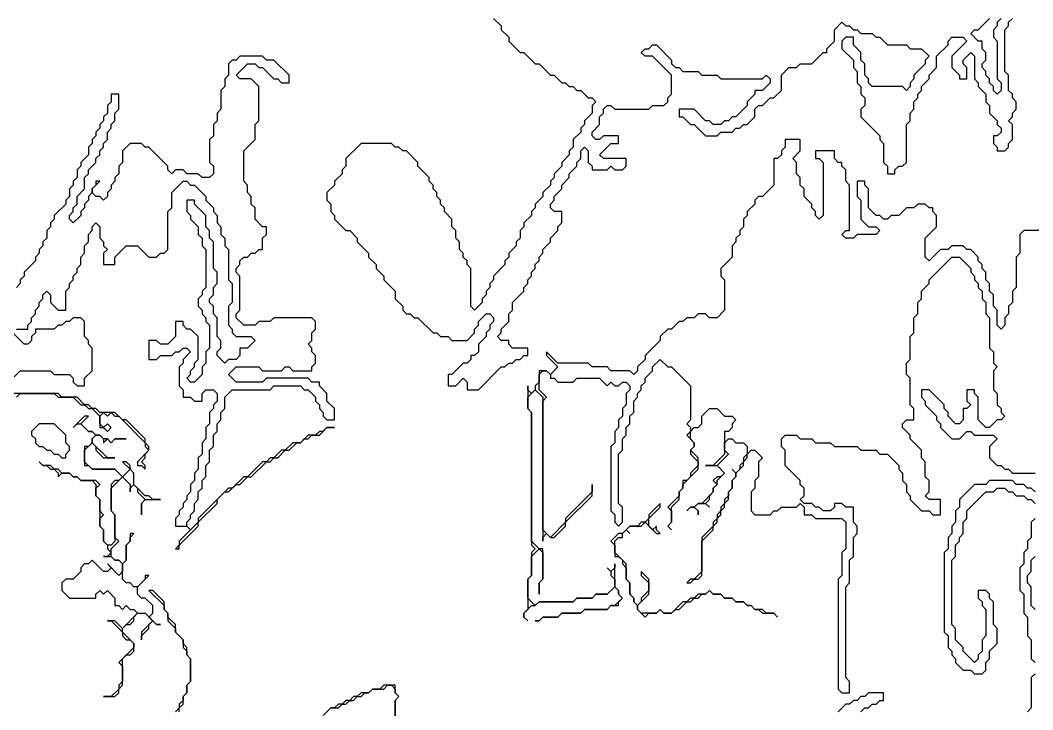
# Model space of a CAD drawing. Header units: metres. Extents: x 0 to 100, y 0 to 129.
# Drawn here: x 85.08 to 91.76, y 22.14 to 26.69 of the extents above; entities that cross this region are included whole.
import ezdxf

# ---------------------------------------------------------------- set-up
doc = ezdxf.new("R2010")
doc.units = ezdxf.units.M

msp = doc.modelspace()

# ---------------------------------------------------------------- linework, layer by layer
for points in [[(88.2, 26.7), (88.25, 26.65), (88.25, 26.625), (88.3, 26.575), (88.3, 26.55), (88.375, 26.475), (88.4, 26.475), (88.475, 26.4), (88.5, 26.4), (88.575, 26.325), (88.6, 26.325), (88.65, 26.275), (88.675, 26.275), (88.7, 26.25), (88.725, 26.25), (88.75, 26.225), (88.775, 26.225), (88.825, 26.175), (88.85, 26.175), (88.875, 26.15), (88.85, 26.125), (88.85, 26.075), (88.8, 26.025), (88.8, 26), (88.775, 25.975), (88.775, 25.95), (88.725, 25.9), (88.725, 25.85), (88.7, 25.825), (88.7, 25.8), (88.65, 25.75), (88.65, 25.725), (88.6, 25.675), (88.6, 25.65), (88.575, 25.625), (88.575, 25.6), (88.525, 25.55), (88.525, 25.525), (88.475, 25.475), (88.475, 25.45), (88.45, 25.425), (88.45, 25.4), (88.4, 25.35), (88.4, 25.325), (88.375, 25.3), (88.375, 25.25), (88.35, 25.225), (88.35, 25.2), (88.3, 25.15), (88.3, 25.125), (88.275, 25.1), (88.275, 25.075), (88.2, 25), (88.2, 24.975), (88.175, 24.95), (88.175, 24.925), (88.15, 24.9), (88.15, 24.875), (88.125, 24.85), (88.125, 24.825), (88.075, 24.775), (88.05, 24.8), (88.05, 25.05), (88.025, 25.075), (88.025, 25.1), (88, 25.125), (88, 25.15), (87.975, 25.175), (87.975, 25.225), (87.95, 25.25), (87.95, 25.3), (87.925, 25.325), (87.925, 25.375), (87.875, 25.425), (87.875, 25.45), (87.85, 25.475), (87.85, 25.5), (87.825, 25.525), (87.825, 25.55), (87.8, 25.575), (87.8, 25.6), (87.775, 25.625), (87.775, 25.65), (87.7, 25.725), (87.7, 25.75), (87.625, 25.825), (87.6, 25.825), (87.575, 25.85), (87.55, 25.85), (87.525, 25.875), (87.325, 25.875), (87.225, 25.775), (87.225, 25.725), (87.2, 25.7), (87.2, 25.675), (87.15, 25.625), (87.15, 25.6), (87.1, 25.55), (87.1, 25.5), (87.125, 25.475), (87.125, 25.425), (87.15, 25.4), (87.15, 25.375), (87.225, 25.3), (87.25, 25.3), (87.3, 25.25), (87.3, 25.225), (87.375, 25.15), (87.375, 25.125), (87.425, 25.075), (87.425, 25.05), (87.475, 25), (87.475, 24.975), (87.55, 24.9), (87.55, 24.85), (87.6, 24.8), (87.6, 24.775), (87.625, 24.75), (87.65, 24.75), (87.675, 24.725), (87.7, 24.725), (87.8, 24.625), (87.825, 24.625), (87.85, 24.6), (87.9, 24.6), (87.925, 24.575), (88.025, 24.575), (88.075, 24.625), (88.075, 24.65), (88.1, 24.675), (88.1, 24.7), (88.15, 24.75), (88.175, 24.75), (88.2, 24.725), (88.2, 24.7), (88.175, 24.675), (88.175, 24.65), (88.15, 24.625), (88.15, 24.6), (88.1, 24.55), (88.1, 24.5), (88.075, 24.475), (88.05, 24.475), (88.05, 24.45), (88.025, 24.425), (88, 24.425), (87.925, 24.35), (87.9, 24.35), (87.9, 24.275), (87.95, 24.275), (88, 24.325), (88.025, 24.3), (88.025, 24.25), (88.1, 24.25), (88.25, 24.4), (88.275, 24.4), (88.3, 24.425), (88.325, 24.425), (88.35, 24.45), (88.375, 24.45), (88.4, 24.475), (88.425, 24.475), (88.425, 24.525), (88.325, 24.525), (88.3, 24.55), (88.3, 24.575), (88.25, 24.575), (88.225, 24.6), (88.25, 24.625), (88.25, 24.65), (88.3, 24.7), (88.3, 24.75), (88.325, 24.775), (88.325, 24.825), (88.4, 24.9), (88.4, 24.925), (88.425, 24.95), (88.425, 24.975), (88.45, 25), (88.45, 25.025), (88.475, 25.05), (88.475, 25.075), (88.5, 25.1), (88.5, 25.125), (88.525, 25.15), (88.525, 25.175), (88.575, 25.225), (88.575, 25.25), (88.625, 25.3), (88.625, 25.325), (88.65, 25.35), (88.65, 25.425), (88.6, 25.425), (88.575, 25.45), (88.575, 25.475), (88.6, 25.5), (88.6, 25.525), (88.65, 25.575), (88.65, 25.6), (88.7, 25.65), (88.7, 25.675), (88.75, 25.725), (88.75, 25.75), (88.775, 25.775), (88.775, 25.825), (88.8, 25.85), (88.825, 25.825), (88.825, 25.75), (88.85, 25.725), (88.85, 25.7), (88.95, 25.7), (88.975, 25.725), (89, 25.7), (89.05, 25.7), (89.075, 25.725), (89.075, 25.775), (88.925, 25.775), (88.9, 25.8), (88.975, 25.875), (89.025, 25.875), (89.025, 25.925), (88.925, 25.925), (88.9, 25.9), (88.875, 25.9), (88.85, 25.925), (88.85, 25.95), (88.9, 26), (88.9, 26.05), (88.925, 26.075), (88.925, 26.1), (88.95, 26.125), (88.975, 26.125), (89, 26.1), (89.225, 26.1), (89.25, 26.125), (89.325, 26.125), (89.35, 26.15), (89.35, 26.175), (89.375, 26.2), (89.375, 26.325), (89.25, 26.45), (89.2, 26.45), (89.175, 26.475), (89.2, 26.5), (89.225, 26.5), (89.25, 26.525), (89.275, 26.525), (89.375, 26.425), (89.375, 26.4), (89.4, 26.375), (89.425, 26.375), (89.45, 26.35), (89.55, 26.35), (89.575, 26.325), (89.675, 26.325), (89.7, 26.3), (89.975, 26.3), (90, 26.325), (90.025, 26.3), (90.025, 26.275), (89.975, 26.225), (89.925, 26.225), (89.925, 26.2), (89.875, 26.15), (89.875, 26.125), (89.8, 26.05), (89.775, 26.05), (89.75, 26.025), (89.725, 26.025), (89.7, 26), (89.65, 26), (89.625, 26.025), (89.6, 26.025), (89.525, 26.1), (89.425, 26.1), (89.425, 26.05), (89.45, 26.05), (89.5, 26), (89.525, 26), (89.6, 25.925), (89.675, 25.925), (89.7, 25.95), (89.775, 25.95), (89.8, 25.975), (89.825, 25.975), (89.85, 26), (89.875, 26), (89.925, 26.05), (89.925, 26.1), (89.95, 26.125), (89.975, 26.125), (90.025, 26.175), (90.05, 26.175), (90.1, 26.225), (90.1, 26.325), (90.15, 26.375), (90.2, 26.375), (90.225, 26.4), (90.3, 26.4), (90.375, 26.475), (90.4, 26.475), (90.4, 26.5), (90.45, 26.55), (90.45, 26.625), (90.5, 26.675), (90.525, 26.65), (90.55, 26.65), (90.575, 26.625), (90.6, 26.625), (90.625, 26.6), (90.7, 26.6), (90.725, 26.575), (90.75, 26.575), (90.8, 26.525), (90.925, 26.525), (90.95, 26.5), (91.025, 26.5), (91.075, 26.45), (91.05, 26.425), (91.05, 26.4), (90.975, 26.325), (90.975, 26.3), (90.95, 26.275), (90.95, 26.25), (90.925, 26.225), (90.9, 26.25), (90.7, 26.25), (90.675, 26.275), (90.675, 26.3), (90.65, 26.325), (90.65, 26.4), (90.625, 26.425), (90.625, 26.475), (90.575, 26.525), (90.575, 26.575), (90.525, 26.575), (90.5, 26.55), (90.5, 26.5), (90.575, 26.425), (90.575, 26.375), (90.6, 26.35), (90.6, 26.275), (90.625, 26.25), (90.625, 26.2), (90.65, 26.175), (90.65, 26.125), (90.625, 26.1), (90.625, 26.05), (90.75, 25.925), (90.75, 25.9), (90.775, 25.875), (90.775, 25.75), (90.8, 25.725), (90.8, 25.675), (90.85, 25.675), (90.85, 25.7), (90.875, 25.725), (90.9, 25.725), (90.925, 25.75), (90.925, 26), (90.95, 26.025), (90.95, 26.075), (90.975, 26.1), (90.975, 26.15), (91, 26.175), (91, 26.2), (91.025, 26.225), (91.025, 26.25), (91.075, 26.3), (91.075, 26.325), (91.125, 26.375), (91.125, 26.45), (91.2, 26.525), (91.2, 26.55), (91.225, 26.575), (91.3, 26.575), (91.325, 26.55), (91.225, 26.45), (91.225, 26.375), (91.275, 26.325), (91.275, 26.3), (91.325, 26.3), (91.325, 26.375), (91.3, 26.4), (91.3, 26.425), (91.35, 26.475), (91.375, 26.45), (91.375, 26.3), (91.4, 26.275), (91.4, 26.25), (91.45, 26.2), (91.45, 26.15), (91.475, 26.125), (91.475, 26.075), (91.525, 26.025), (91.525, 26), (91.55, 25.975), (91.55, 25.95), (91.525, 25.925), (91.5, 25.925), (91.5, 25.875), (91.525, 25.85), (91.525, 25.825), (91.575, 25.825), (91.6, 25.85), (91.6, 25.875), (91.625, 25.9), (91.625, 26), (91.6, 26.025), (91.625, 26.05), (91.625, 26.075), (91.65, 26.1), (91.65, 26.15), (91.625, 26.175), (91.625, 26.2), (91.6, 26.225), (91.6, 26.325), (91.575, 26.35), (91.575, 26.625), (91.6, 26.65), (91.6, 26.675), (91.625, 26.7)], [(91.55, 26.7), (91.525, 26.675), (91.525, 26.65), (91.5, 26.625), (91.5, 26.575), (91.525, 26.55), (91.525, 26.3), (91.55, 26.275), (91.55, 26.225), (91.525, 26.2), (91.5, 26.225), (91.5, 26.25), (91.475, 26.275), (91.475, 26.3), (91.45, 26.325), (91.45, 26.35), (91.425, 26.375), (91.425, 26.4), (91.45, 26.425), (91.45, 26.475), (91.425, 26.5), (91.425, 26.55), (91.4, 26.55), (91.35, 26.6), (91.375, 26.625), (91.4, 26.625), (91.475, 26.7)], [(85.05, 24.65), (85.125, 24.65), (85.125, 24.675), (85.15, 24.7), (85.15, 24.725), (85.175, 24.75), (85.175, 24.775), (85.2, 24.8), (85.2, 24.825), (85.225, 24.85), (85.225, 24.875), (85.25, 24.9), (85.275, 24.875), (85.275, 24.825), (85.325, 24.775), (85.375, 24.775), (85.375, 24.9), (85.4, 24.925), (85.4, 24.95), (85.425, 24.975), (85.425, 25), (85.45, 25.025), (85.45, 25.05), (85.475, 25.075), (85.475, 25.125), (85.5, 25.15), (85.5, 25.2), (85.525, 25.225), (85.525, 25.275), (85.55, 25.3), (85.55, 25.325), (85.575, 25.35), (85.6, 25.325), (85.6, 25.25), (85.625, 25.225), (85.625, 25.2), (85.65, 25.175), (85.625, 25.15), (85.625, 25.075), (85.7, 25.075), (85.7, 25.125), (85.775, 25.2), (85.85, 25.2), (85.925, 25.125), (85.975, 25.125), (86, 25.15), (86.025, 25.15), (86.05, 25.175), (86.05, 25.425), (86.075, 25.45), (86.075, 25.55), (86.15, 25.625), (86.175, 25.625), (86.2, 25.6), (86.225, 25.6), (86.3, 25.525), (86.3, 25.5), (86.35, 25.45), (86.35, 25.425), (86.375, 25.4), (86.375, 25.35), (86.4, 25.325), (86.4, 25.275), (86.425, 25.25), (86.425, 25.2), (86.45, 25.175), (86.45, 24.975), (86.475, 24.95), (86.475, 24.825), (86.45, 24.8), (86.45, 24.675), (86.475, 24.65), (86.475, 24.625), (86.5, 24.6), (86.6, 24.6), (86.625, 24.575), (86.575, 24.525), (86.525, 24.525), (86.525, 24.475), (86.5, 24.45), (86.45, 24.45), (86.425, 24.425), (86.375, 24.475), (86.375, 24.5), (86.4, 24.525), (86.4, 24.575), (86.375, 24.6), (86.375, 24.725), (86.35, 24.75), (86.35, 24.8), (86.325, 24.825), (86.325, 24.85), (86.35, 24.875), (86.35, 24.925), (86.375, 24.95), (86.375, 25.025), (86.35, 25.05), (86.35, 25.225), (86.325, 25.25), (86.325, 25.3), (86.3, 25.325), (86.3, 25.4), (86.225, 25.475), (86.225, 25.5), (86.175, 25.5), (86.175, 25.425), (86.2, 25.4), (86.2, 25.375), (86.25, 25.325), (86.25, 25.275), (86.275, 25.25), (86.275, 25.2), (86.3, 25.175), (86.3, 24.925), (86.275, 24.9), (86.275, 24.875), (86.25, 24.85), (86.25, 24.8), (86.275, 24.775), (86.275, 24.75), (86.3, 24.725), (86.3, 24.7), (86.325, 24.675), (86.325, 24.525), (86.3, 24.5), (86.3, 24.425), (86.275, 24.4), (86.275, 24.35), (86.225, 24.3), (86.2, 24.3), (86.175, 24.325), (86.2, 24.35), (86.2, 24.375), (86.225, 24.4), (86.225, 24.425), (86.25, 24.45), (86.25, 24.6), (86.2, 24.65), (86.175, 24.65), (86.15, 24.675), (86.15, 24.7), (86.1, 24.7), (86.1, 24.6), (86.05, 24.55), (86, 24.55), (85.975, 24.575), (85.925, 24.575), (85.925, 24.45), (85.975, 24.45), (86, 24.475), (86.075, 24.475), (86.1, 24.5), (86.125, 24.5), (86.15, 24.525), (86.175, 24.525), (86.2, 24.5), (86.15, 24.45), (86.15, 24.425), (86.125, 24.4), (86.125, 24.275), (86.15, 24.25), (86.15, 24.2), (86.2, 24.2), (86.225, 24.175), (86.275, 24.175), (86.275, 24.225), (86.3, 24.25), (86.35, 24.25), (86.375, 24.225), (86.375, 24.175), (86.35, 24.15), (86.35, 24.125), (86.325, 24.1), (86.325, 24.025), (86.3, 24), (86.3, 23.925), (86.275, 23.9), (86.275, 23.825), (86.25, 23.8), (86.25, 23.725), (86.225, 23.7), (86.225, 23.65), (86.2, 23.625), (86.2, 23.575), (86.175, 23.55), (86.175, 23.525), (86.15, 23.5), (86.15, 23.475), (86.125, 23.45), (86.125, 23.425), (86.1, 23.4), (86.1, 23.35), (86.175, 23.35), (86.2, 23.325), (86.125, 23.25), (86.125, 23.225), (86.1, 23.2), (86.125, 23.2), (86.125, 23.225), (86.25, 23.35), (86.25, 23.375), (86.375, 23.5), (86.375, 23.525), (86.425, 23.575), (86.45, 23.575), (86.5, 23.625), (86.525, 23.625), (86.575, 23.675), (86.6, 23.675), (86.7, 23.775), (86.725, 23.775), (86.75, 23.8), (86.775, 23.8), (86.825, 23.85), (86.85, 23.85), (86.9, 23.9), (86.925, 23.9), (86.95, 23.925), (86.975, 23.925), (87, 23.95), (87.05, 23.95), (87.1, 24), (87.15, 24), (87.1, 24), (87.075, 23.975), (87.05, 23.975), (87.025, 23.95), (86.975, 23.95), (86.925, 23.9), (86.875, 23.9), (86.825, 23.85), (86.8, 23.85), (86.75, 23.8), (86.725, 23.8), (86.7, 23.775), (86.675, 23.775), (86.575, 23.675), (86.55, 23.675), (86.475, 23.6), (86.45, 23.6), (86.25, 23.4), (86.25, 23.375), (86.2, 23.325), (86.175, 23.35), (86.175, 23.375), (86.2, 23.4), (86.2, 23.425), (86.225, 23.45), (86.225, 23.5), (86.25, 23.525), (86.25, 23.575), (86.275, 23.6), (86.275, 23.65), (86.3, 23.675), (86.3, 23.75), (86.325, 23.775), (86.325, 23.85), (86.35, 23.875), (86.35, 23.95), (86.375, 23.975), (86.375, 24.025), (86.4, 24.05), (86.4, 24.1), (86.425, 24.125), (86.425, 24.2), (86.475, 24.25), (86.725, 24.25), (86.75, 24.275), (86.925, 24.275), (86.95, 24.25), (86.975, 24.25), (87.025, 24.2), (87.025, 24.175), (87.05, 24.15), (87.05, 24.125), (87.075, 24.1), (87.075, 24.075), (87.1, 24.05), (87.15, 24.05), (87.15, 24.125), (87.1, 24.175), (87.1, 24.225), (87.05, 24.275), (87.05, 24.3), (87, 24.3), (86.975, 24.325), (86.7, 24.325), (86.675, 24.3), (86.5, 24.3), (86.45, 24.35), (86.5, 24.4), (86.65, 24.4), (86.675, 24.375), (86.8, 24.375), (86.825, 24.4), (86.85, 24.4), (86.875, 24.375), (87, 24.375), (87, 24.4), (87.025, 24.425), (87.025, 24.475), (87, 24.5), (87, 24.525), (86.975, 24.55), (87, 24.575), (87, 24.625), (87.025, 24.65), (87.025, 24.7), (87, 24.725), (86.75, 24.725), (86.725, 24.7), (86.65, 24.7), (86.625, 24.675), (86.55, 24.675), (86.5, 24.725), (86.5, 24.75), (86.525, 24.775), (86.525, 25), (86.5, 25.025), (86.5, 25.05), (86.525, 25.075), (86.525, 25.1), (86.55, 25.125), (86.575, 25.125), (86.6, 25.15), (86.625, 25.15), (86.65, 25.175), (86.675, 25.175), (86.675, 25.25), (86.7, 25.275), (86.7, 25.325), (86.675, 25.325), (86.625, 25.375), (86.625, 25.45), (86.6, 25.475), (86.6, 25.525), (86.575, 25.55), (86.575, 25.6), (86.55, 25.625), (86.55, 25.825), (86.625, 25.9), (86.625, 26), (86.65, 26.025), (86.65, 26.25), (86.6, 26.3), (86.525, 26.3), (86.5, 26.325), (86.575, 26.4), (86.625, 26.4), (86.65, 26.375), (86.675, 26.375), (86.75, 26.3), (86.775, 26.3), (86.8, 26.275), (86.85, 26.275), (86.85, 26.325), (86.75, 26.425), (86.7, 26.425), (86.675, 26.45), (86.525, 26.45), (86.5, 26.425), (86.475, 26.425), (86.45, 26.4), (86.45, 26.325), (86.425, 26.3), (86.425, 26.25), (86.4, 26.225), (86.4, 26.1), (86.375, 26.075), (86.375, 26.025), (86.35, 26), (86.35, 25.925), (86.325, 25.9), (86.325, 25.75), (86.35, 25.725), (86.35, 25.675), (86.325, 25.65), (86.275, 25.65), (86.25, 25.675), (86.175, 25.675), (86.15, 25.7), (86.1, 25.7), (86.075, 25.675), (86.05, 25.7), (86.05, 25.725), (85.925, 25.85), (85.9, 25.85), (85.875, 25.875), (85.8, 25.875), (85.75, 25.825), (85.75, 25.75), (85.725, 25.725), (85.725, 25.675), (85.7, 25.65), (85.7, 25.625), (85.675, 25.6), (85.675, 25.575), (85.65, 25.55), (85.65, 25.525), (85.625, 25.5), (85.6, 25.525), (85.575, 25.525), (85.55, 25.55), (85.55, 25.575), (85.6, 25.625), (85.575, 25.625), (85.575, 25.6), (85.55, 25.575), (85.55, 25.55), (85.525, 25.525), (85.525, 25.5), (85.5, 25.475), (85.5, 25.45), (85.475, 25.425), (85.475, 25.4), (85.425, 25.35), (85.4, 25.375), (85.4, 25.4), (85.425, 25.425), (85.425, 25.45), (85.45, 25.475), (85.45, 25.525), (85.5, 25.575), (85.5, 25.65), (85.525, 25.675), (85.525, 25.7), (85.575, 25.75), (85.575, 25.775), (85.6, 25.8), (85.6, 25.825), (85.625, 25.85), (85.625, 25.875), (85.65, 25.9), (85.65, 25.95), (85.675, 25.975), (85.675, 26), (85.7, 26.025), (85.7, 26.075), (85.725, 26.1), (85.725, 26.2), (85.675, 26.2), (85.675, 26.15), (85.65, 26.125), (85.65, 26.075), (85.625, 26.05), (85.625, 26.025), (85.6, 26), (85.6, 25.975), (85.575, 25.95), (85.575, 25.925), (85.55, 25.9), (85.55, 25.875), (85.525, 25.85), (85.525, 25.8), (85.475, 25.75), (85.475, 25.725), (85.45, 25.7), (85.45, 25.65), (85.425, 25.625), (85.425, 25.6), (85.4, 25.575), (85.4, 25.525), (85.375, 25.5), (85.375, 25.475), (85.3, 25.4), (85.3, 25.375), (85.275, 25.35), (85.275, 25.325), (85.25, 25.3), (85.25, 25.25), (85.225, 25.225), (85.225, 25.2), (85.2, 25.175), (85.2, 25.15), (85.175, 25.125), (85.175, 25.1), (85.1, 25.025), (85.1, 25), (85.075, 24.975), (85.075, 24.95), (85.05, 24.925)], [(91.85, 25.3), (91.7, 25.3), (91.675, 25.275), (91.675, 25.15), (91.65, 25.125), (91.65, 24.925), (91.625, 24.9), (91.625, 24.825), (91.6, 24.8), (91.6, 24.75), (91.575, 24.725), (91.575, 24.675), (91.55, 24.65), (91.525, 24.675), (91.525, 24.775), (91.5, 24.8), (91.5, 24.875), (91.475, 24.9), (91.475, 24.95), (91.45, 24.975), (91.45, 25.025), (91.425, 25.05), (91.425, 25.075), (91.4, 25.1), (91.4, 25.125), (91.35, 25.175), (91.325, 25.175), (91.3, 25.2), (91.225, 25.2), (91.2, 25.175), (91.15, 25.175), (91.075, 25.1), (91.05, 25.125), (91.05, 25.25), (91.125, 25.325), (91.125, 25.4), (91.1, 25.425), (91.1, 25.45), (91.075, 25.45), (91.05, 25.475), (91, 25.475), (90.975, 25.45), (90.925, 25.45), (90.875, 25.4), (90.825, 25.4), (90.8, 25.375), (90.775, 25.375), (90.75, 25.4), (90.725, 25.4), (90.675, 25.45), (90.675, 25.575), (90.65, 25.6), (90.65, 25.625), (90.6, 25.625), (90.6, 25.525), (90.625, 25.5), (90.625, 25.375), (90.675, 25.325), (90.725, 25.325), (90.75, 25.3), (90.725, 25.275), (90.6, 25.275), (90.575, 25.25), (90.525, 25.25), (90.5, 25.275), (90.525, 25.3), (90.55, 25.3), (90.55, 25.6), (90.525, 25.625), (90.525, 25.7), (90.5, 25.725), (90.5, 25.75), (90.475, 25.75), (90.45, 25.775), (90.45, 25.825), (90.325, 25.825), (90.325, 25.775), (90.35, 25.775), (90.375, 25.75), (90.375, 25.4), (90.35, 25.375), (90.325, 25.4), (90.325, 25.425), (90.3, 25.45), (90.3, 25.475), (90.25, 25.525), (90.25, 25.575), (90.225, 25.6), (90.225, 25.65), (90.2, 25.675), (90.2, 25.75), (90.175, 25.775), (90.225, 25.825), (90.225, 25.9), (90.125, 25.9), (90.125, 25.85), (90.1, 25.825), (90.1, 25.8), (90.075, 25.775), (90.05, 25.775), (90.05, 25.6), (89.975, 25.525), (89.95, 25.525), (89.925, 25.5), (89.925, 25.475), (89.875, 25.425), (89.875, 25.4), (89.85, 25.375), (89.85, 25.325), (89.825, 25.3), (89.825, 25.275), (89.8, 25.25), (89.8, 25.225), (89.775, 25.2), (89.775, 25.125), (89.7, 25.05), (89.7, 25), (89.725, 24.975), (89.725, 24.775), (89.675, 24.725), (89.625, 24.725), (89.6, 24.75), (89.55, 24.75), (89.525, 24.725), (89.475, 24.725), (89.45, 24.7), (89.425, 24.7), (89.375, 24.65), (89.35, 24.65), (89.3, 24.6), (89.3, 24.575), (89.2, 24.475), (89.2, 24.45), (89.15, 24.4), (89.15, 24.375), (89.125, 24.35), (89.1, 24.375), (88.975, 24.375), (88.95, 24.4), (88.85, 24.4), (88.825, 24.425), (88.625, 24.425), (88.55, 24.5), (88.55, 24.475), (88.625, 24.4), (88.575, 24.35), (88.55, 24.375), (88.5, 24.375), (88.5, 24.3), (88.475, 24.275), (88.475, 24.25), (88.45, 24.225), (88.425, 24.25), (88.425, 24.275), (88.425, 24.125), (88.45, 24.1), (88.45, 23.225), (88.475, 23.2), (88.45, 23.175), (88.45, 23.025), (88.425, 23), (88.425, 22.8), (88.4, 22.775), (88.4, 22.75), (88.425, 22.725), (88.4, 22.75), (88.4, 22.775), (88.45, 22.825), (88.475, 22.825), (88.5, 22.85), (88.725, 22.85), (88.75, 22.875), (88.85, 22.875), (88.875, 22.9), (88.95, 22.9), (89, 22.95), (89.025, 22.925), (89.025, 22.9), (89.05, 22.875), (89, 22.825), (88.975, 22.825), (88.95, 22.8), (88.8, 22.8), (88.775, 22.775), (88.65, 22.775), (88.625, 22.75), (88.525, 22.75), (88.5, 22.725), (88.475, 22.725), (88.5, 22.725), (88.525, 22.75), (88.625, 22.75), (88.65, 22.775), (88.775, 22.775), (88.8, 22.8), (88.95, 22.8), (88.975, 22.825), (89.025, 22.825), (89.025, 22.85), (89.05, 22.875), (89.025, 22.9), (89.025, 22.925), (89, 22.95), (89, 23.1), (89, 23.075), (88.975, 23.05), (88.95, 23.075), (88.975, 23.05), (88.975, 23.025), (89, 23), (89, 22.95), (88.95, 22.9), (88.875, 22.9), (88.85, 22.875), (88.75, 22.875), (88.725, 22.85), (88.5, 22.85), (88.475, 22.825), (88.425, 22.875), (88.425, 23), (88.45, 23.025), (88.45, 23.15), (88.5, 23.2), (88.525, 23.175), (88.525, 23), (88.5, 22.975), (88.5, 22.9), (88.5, 22.975), (88.525, 23), (88.525, 23.2), (88.5, 23.2), (88.45, 23.25), (88.45, 24.1), (88.425, 24.125), (88.425, 24.2), (88.475, 24.25), (88.525, 24.2), (88.525, 23.25), (88.525, 23.275), (88.55, 23.3), (88.575, 23.275), (88.6, 23.275), (88.675, 23.35), (88.675, 23.375), (88.85, 23.55), (88.85, 23.625), (88.85, 23.575), (88.675, 23.4), (88.675, 23.375), (88.575, 23.275), (88.525, 23.325), (88.525, 24.175), (88.55, 24.2), (88.5, 24.25), (88.5, 24.35), (88.525, 24.375), (88.55, 24.375), (88.575, 24.35), (88.575, 24.325), (88.6, 24.325), (88.625, 24.3), (88.725, 24.3), (88.75, 24.325), (88.9, 24.325), (88.95, 24.275), (88.975, 24.3), (89, 24.275), (89.025, 24.275), (89.05, 24.3), (89.075, 24.3), (89.1, 24.275), (89.1, 24.25), (89.075, 24.225), (89.075, 24.15), (89.05, 24.125), (89.05, 24.075), (89.025, 24.05), (89.025, 24), (89, 23.975), (89, 23.9), (88.975, 23.875), (88.975, 23.45), (89, 23.425), (89, 23.375), (89.025, 23.35), (89.05, 23.375), (89.05, 23.475), (89.025, 23.5), (89.025, 23.825), (89.05, 23.85), (89.05, 23.925), (89.075, 23.95), (89.075, 24), (89.1, 24.025), (89.1, 24.075), (89.125, 24.1), (89.125, 24.175), (89.15, 24.2), (89.15, 24.225), (89.175, 24.25), (89.175, 24.275), (89.2, 24.3), (89.2, 24.325), (89.25, 24.375), (89.25, 24.4), (89.3, 24.45), (89.35, 24.4), (89.375, 24.4), (89.5, 24.275), (89.5, 24.05), (89.475, 24.025), (89.5, 24), (89.5, 23.975), (89.475, 23.95), (89.525, 23.9), (89.525, 23.875), (89.5, 23.85), (89.5, 23.825), (89.55, 23.775), (89.55, 23.75), (89.5, 23.7), (89.5, 23.675), (89.475, 23.65), (89.45, 23.65), (89.45, 23.6), (89.425, 23.575), (89.425, 23.55), (89.35, 23.475), (89.375, 23.45), (89.375, 23.375), (89.35, 23.35), (89.375, 23.325), (89.35, 23.35), (89.375, 23.375), (89.375, 23.475), (89.425, 23.525), (89.425, 23.575), (89.45, 23.6), (89.45, 23.625), (89.55, 23.725), (89.55, 23.8), (89.5, 23.85), (89.525, 23.875), (89.525, 23.9), (89.5, 23.925), (89.5, 23.975), (89.525, 24), (89.55, 24), (89.575, 24.025), (89.575, 24.075), (89.625, 24.125), (89.675, 24.125), (89.725, 24.075), (89.775, 24.075), (89.8, 24.05), (89.775, 24.025), (89.775, 24), (89.75, 23.975), (89.725, 23.975), (89.725, 23.825), (89.65, 23.75), (89.6, 23.75), (89.675, 23.75), (89.725, 23.7), (89.7, 23.675), (89.675, 23.675), (89.65, 23.65), (89.675, 23.625), (89.65, 23.6), (89.65, 23.575), (89.575, 23.5), (89.55, 23.5), (89.525, 23.475), (89.5, 23.475), (89.475, 23.45), (89.5, 23.475), (89.525, 23.475), (89.55, 23.45), (89.55, 23.425), (89.55, 23.45), (89.525, 23.475), (89.55, 23.5), (89.6, 23.5), (89.625, 23.475), (89.6, 23.5), (89.625, 23.525), (89.625, 23.55), (89.65, 23.575), (89.65, 23.6), (89.675, 23.625), (89.675, 23.65), (89.725, 23.7), (89.675, 23.75), (89.75, 23.825), (89.725, 23.85), (89.725, 23.9), (89.75, 23.925), (89.775, 23.925), (89.8, 23.9), (89.85, 23.9), (89.875, 23.875), (89.875, 23.825), (89.85, 23.8), (89.85, 23.775), (89.825, 23.75), (89.825, 23.725), (89.8, 23.7), (89.775, 23.725), (89.8, 23.7), (89.8, 23.675), (89.775, 23.65), (89.775, 23.6), (89.75, 23.575), (89.75, 23.55), (89.725, 23.525), (89.725, 23.5), (89.7, 23.475), (89.7, 23.45), (89.675, 23.425), (89.675, 23.4), (89.65, 23.375), (89.65, 23.35), (89.575, 23.275), (89.575, 23.05), (89.525, 23), (89.5, 23), (89.475, 22.975), (89.5, 22.975), (89.525, 23), (89.55, 23), (89.575, 23.025), (89.575, 23.25), (89.65, 23.325), (89.65, 23.35), (89.675, 23.375), (89.675, 23.4), (89.7, 23.425), (89.7, 23.45), (89.725, 23.475), (89.725, 23.5), (89.75, 23.525), (89.75, 23.575), (89.775, 23.6), (89.775, 23.65), (89.8, 23.675), (89.8, 23.7), (89.85, 23.75), (89.85, 23.775), (89.875, 23.8), (89.875, 23.825), (89.9, 23.85), (89.925, 23.85), (89.975, 23.8), (89.95, 23.775), (89.95, 23.675), (89.925, 23.65), (89.925, 23.6), (89.9, 23.575), (89.9, 23.45), (89.925, 23.425), (90.025, 23.425), (90.05, 23.45), (90.075, 23.45), (90.1, 23.475), (90.2, 23.475), (90.225, 23.5), (90.25, 23.475), (90.25, 23.425), (90.3, 23.425), (90.325, 23.4), (90.5, 23.4), (90.525, 23.375), (90.525, 23.2), (90.5, 23.175), (90.5, 23.025), (90.475, 23), (90.475, 22.275), (90.5, 22.25), (90.55, 22.25), (90.55, 22.325), (90.525, 22.35), (90.525, 22.95), (90.55, 22.975), (90.55, 23.125), (90.575, 23.15), (90.575, 23.275), (90.6, 23.3), (90.6, 23.35), (90.575, 23.375), (90.575, 23.475), (90.525, 23.475), (90.5, 23.5), (90.45, 23.5), (90.45, 23.475), (90.425, 23.45), (90.375, 23.45), (90.35, 23.475), (90.325, 23.475), (90.3, 23.5), (90.25, 23.5), (90.225, 23.525), (90.25, 23.55), (90.25, 23.6), (90.225, 23.625), (90.225, 23.65), (90.125, 23.75), (90.125, 23.85), (90.1, 23.875), (90.1, 23.925), (90.125, 23.95), (90.2, 23.95), (90.225, 23.925), (90.3, 23.925), (90.325, 23.9), (90.425, 23.9), (90.45, 23.875), (90.6, 23.875), (90.625, 23.85), (90.725, 23.85), (90.75, 23.825), (90.8, 23.825), (90.875, 23.75), (90.875, 23.725), (90.9, 23.7), (90.9, 23.65), (90.925, 23.625), (90.925, 23.575), (90.95, 23.55), (90.95, 23.525), (91.025, 23.45), (91.075, 23.45), (91.1, 23.425), (91.15, 23.425), (91.15, 23.525), (91.075, 23.525), (91.05, 23.55), (91.075, 23.575), (91.075, 23.65), (91.05, 23.675), (91.05, 23.775), (91.025, 23.8), (91.025, 23.85), (90.95, 23.925), (90.95, 23.95), (90.9, 24), (90.9, 24.025), (90.925, 24.05), (90.975, 24.05), (90.975, 24.125), (90.95, 24.15), (90.95, 24.325), (90.925, 24.35), (90.925, 24.425), (90.95, 24.45), (90.95, 24.6), (90.975, 24.625), (90.975, 24.725), (91, 24.75), (91, 24.825), (91.025, 24.85), (91.025, 24.9), (91.075, 24.95), (91.075, 24.975), (91.225, 25.125), (91.275, 25.125), (91.35, 25.05), (91.35, 25.025), (91.375, 25), (91.375, 24.975), (91.4, 24.95), (91.4, 24.925), (91.425, 24.9), (91.425, 24.85), (91.45, 24.825), (91.45, 24.75), (91.475, 24.725), (91.475, 24.525), (91.5, 24.5), (91.5, 24.425), (91.525, 24.4), (91.5, 24.375), (91.5, 24.25), (91.525, 24.225), (91.525, 24.15), (91.55, 24.125), (91.55, 24.1), (91.575, 24.075), (91.55, 24.05), (91.525, 24.05), (91.475, 24), (91.45, 24), (91.4, 24.05), (91.4, 24.2), (91.375, 24.225), (91.375, 24.25), (91.325, 24.25), (91.325, 24.175), (91.35, 24.15), (91.325, 24.125), (91.3, 24.125), (91.3, 24.05), (91.275, 24.025), (91.25, 24.025), (91.2, 24.075), (91.2, 24.1), (91.175, 24.125), (91.175, 24.15), (91.075, 24.25), (91.025, 24.25), (91.025, 24.2), (91.05, 24.175), (91.05, 24.15), (91.125, 24.075), (91.125, 24.05), (91.15, 24.025), (91.15, 24), (91.225, 23.925), (91.275, 23.925), (91.325, 23.975), (91.35, 23.975), (91.375, 23.95), (91.5, 23.95), (91.525, 23.925), (91.475, 23.875), (91.475, 23.8), (91.525, 23.75), (91.55, 23.75), (91.575, 23.725), (91.6, 23.725), (91.625, 23.7), (91.775, 23.7)], [(85.025, 24.325), (85.075, 24.375), (85.275, 24.375), (85.3, 24.35), (85.4, 24.35), (85.425, 24.325), (85.425, 24.3), (85.45, 24.275), (85.5, 24.275), (85.5, 24.325), (85.55, 24.375), (85.55, 24.525), (85.525, 24.55), (85.525, 24.575), (85.5, 24.6), (85.5, 24.7), (85.475, 24.725), (85.425, 24.725), (85.4, 24.7), (85.375, 24.7), (85.35, 24.675), (85.325, 24.675), (85.3, 24.65), (85.175, 24.65), (85.175, 24.625), (85.15, 24.6), (85.15, 24.575), (85.125, 24.55), (85.1, 24.55), (85.025, 24.625)], [(85.05, 24.2), (85.075, 24.225), (85.3, 24.225), (85.325, 24.2), (85.425, 24.2), (85.475, 24.15), (85.5, 24.15), (85.525, 24.125), (85.55, 24.125), (85.6, 24.075), (85.6, 24), (85.625, 24), (85.65, 23.975), (85.675, 24), (85.65, 24.025), (85.625, 24), (85.6, 24.025), (85.6, 24.075), (85.625, 24.1), (85.65, 24.075), (85.675, 24.1), (85.7, 24.075), (85.725, 24.075), (85.9, 23.9), (85.9, 23.875), (85.925, 23.85), (85.85, 23.775), (85.85, 23.75), (85.875, 23.75), (85.9, 23.725), (85.9, 23.75), (85.875, 23.775), (85.9, 23.8), (85.9, 23.825), (85.925, 23.85), (85.925, 23.875), (85.9, 23.9), (85.9, 23.925), (85.775, 24.05), (85.75, 24.05), (85.7, 24.1), (85.6, 24.1), (85.575, 24.125), (85.55, 24.125), (85.525, 24.15), (85.5, 24.15), (85.45, 24.2), (85.35, 24.2), (85.325, 24.225), (85.025, 24.225)], [(85.5, 24.075), (85.425, 24), (85.45, 24.025), (85.475, 24.025), (85.525, 23.975), (85.55, 23.975), (85.575, 23.95), (85.55, 23.925), (85.55, 23.9), (85.525, 23.875), (85.5, 23.875), (85.5, 23.75), (85.525, 23.75), (85.55, 23.725), (85.7, 23.725), (85.75, 23.675), (85.725, 23.65), (85.7, 23.65), (85.675, 23.625), (85.675, 23.45), (85.7, 23.425), (85.7, 23.25), (85.675, 23.225), (85.65, 23.225), (85.625, 23.25), (85.625, 23.325), (85.6, 23.35), (85.6, 23.4), (85.625, 23.425), (85.6, 23.45), (85.6, 23.525), (85.575, 23.55), (85.575, 23.6), (85.6, 23.625), (85.575, 23.65), (85.475, 23.65), (85.45, 23.675), (85.425, 23.675), (85.4, 23.7), (85.35, 23.7), (85.325, 23.725), (85.3, 23.725), (85.275, 23.75), (85.225, 23.75), (85.2, 23.775), (85.225, 23.75), (85.25, 23.75), (85.275, 23.725), (85.3, 23.725), (85.325, 23.7), (85.325, 23.675), (85.35, 23.7), (85.4, 23.7), (85.425, 23.675), (85.45, 23.675), (85.475, 23.65), (85.55, 23.65), (85.575, 23.625), (85.575, 23.55), (85.6, 23.525), (85.6, 23.35), (85.625, 23.325), (85.625, 23.25), (85.65, 23.225), (85.65, 23.2), (85.675, 23.175), (85.65, 23.15), (85.625, 23.15), (85.675, 23.15), (85.7, 23.125), (85.725, 23.125), (85.75, 23.1), (85.75, 23.05), (85.725, 23.025), (85.65, 23.1), (85.675, 23.075), (85.65, 23.05), (85.625, 23.05), (85.55, 23.125), (85.525, 23.1), (85.5, 23.1), (85.475, 23.075), (85.475, 23.05), (85.425, 23), (85.375, 23), (85.35, 22.975), (85.35, 22.925), (85.4, 22.875), (85.575, 22.875), (85.575, 22.9), (85.6, 22.925), (85.625, 22.9), (85.65, 22.925), (85.7, 22.875), (85.7, 22.825), (85.725, 22.825), (85.75, 22.8), (85.775, 22.825), (85.8, 22.8), (85.825, 22.8), (85.85, 22.775), (85.75, 22.675), (85.7, 22.725), (85.65, 22.725), (85.675, 22.725), (85.75, 22.65), (85.75, 22.625), (85.775, 22.6), (85.8, 22.6), (85.825, 22.575), (85.825, 22.55), (85.725, 22.45), (85.75, 22.425), (85.75, 22.325), (85.725, 22.3), (85.725, 22.275), (85.675, 22.225), (85.625, 22.225), (85.7, 22.225), (85.725, 22.25), (85.725, 22.275), (85.75, 22.3), (85.75, 22.475), (85.775, 22.5), (85.8, 22.5), (85.825, 22.525), (85.825, 22.575), (85.75, 22.65), (85.75, 22.675), (85.775, 22.7), (85.8, 22.7), (85.825, 22.725), (85.825, 22.75), (85.85, 22.775), (85.9, 22.775), (85.95, 22.725), (85.875, 22.65), (85.875, 22.6), (85.875, 22.625), (85.925, 22.675), (85.925, 22.7), (85.95, 22.725), (85.975, 22.7), (86, 22.7), (85.975, 22.7), (85.925, 22.75), (85.95, 22.775), (85.95, 22.825), (85.9, 22.875), (85.875, 22.875), (85.85, 22.9), (85.85, 22.95), (85.925, 23.025), (85.9, 23.025), (85.9, 23), (85.85, 22.95), (85.825, 22.95), (85.8, 22.975), (85.775, 22.975), (85.75, 23), (85.75, 23.1), (85.775, 23.125), (85.775, 23.225), (85.8, 23.25), (85.8, 23.275), (85.825, 23.3), (85.8, 23.3), (85.8, 23.25), (85.775, 23.225), (85.775, 23.125), (85.75, 23.1), (85.725, 23.125), (85.7, 23.125), (85.675, 23.15), (85.675, 23.2), (85.725, 23.25), (85.7, 23.275), (85.7, 23.425), (85.675, 23.45), (85.675, 23.6), (85.75, 23.675), (85.8, 23.625), (85.8, 23.575), (85.8, 23.6), (85.825, 23.625), (85.85, 23.6), (85.85, 23.575), (85.9, 23.525), (85.875, 23.5), (85.875, 23.425), (85.875, 23.5), (85.9, 23.525), (86, 23.525), (85.95, 23.525), (85.925, 23.55), (85.9, 23.55), (85.825, 23.625), (85.825, 23.7), (85.8, 23.725), (85.8, 23.75), (85.775, 23.775), (85.75, 23.775), (85.8, 23.725), (85.75, 23.675), (85.7, 23.725), (85.55, 23.725), (85.5, 23.775), (85.5, 23.85), (85.55, 23.9), (85.575, 23.875), (85.575, 23.85), (85.625, 23.8), (85.7, 23.8), (85.65, 23.8), (85.55, 23.9), (85.55, 23.925), (85.575, 23.95), (85.6, 23.95), (85.625, 23.925), (85.625, 23.9), (85.65, 23.925), (85.675, 23.9), (85.7, 23.925), (85.775, 23.925), (85.7, 23.925), (85.675, 23.9), (85.65, 23.925), (85.625, 23.925), (85.6, 23.95), (85.575, 23.95), (85.55, 23.975), (85.525, 23.975), (85.475, 24.025), (85.525, 24.075), (85.5, 24.075)], [(85.2, 24.025), (85.15, 23.975), (85.15, 23.95), (85.175, 23.925), (85.175, 23.9), (85.2, 23.875), (85.225, 23.875), (85.25, 23.85), (85.275, 23.85), (85.3, 23.825), (85.325, 23.825), (85.35, 23.8), (85.375, 23.8), (85.375, 23.825), (85.4, 23.85), (85.4, 23.875), (85.375, 23.9), (85.375, 23.95), (85.3, 24.025), (85.2, 24.025)], [(91.775, 23.575), (91.75, 23.6), (91.725, 23.6), (91.7, 23.625), (91.65, 23.625), (91.625, 23.65), (91.475, 23.65), (91.45, 23.625), (91.375, 23.625), (91.275, 23.525), (91.275, 23.475), (91.25, 23.45), (91.25, 23.375), (91.225, 23.35), (91.225, 23.3), (91.2, 23.275), (91.2, 23.2), (91.175, 23.175), (91.175, 22.65), (91.2, 22.625), (91.2, 22.55), (91.225, 22.525), (91.225, 22.5), (91.25, 22.475), (91.25, 22.45), (91.3, 22.4), (91.35, 22.4), (91.375, 22.375), (91.425, 22.375), (91.45, 22.4), (91.45, 22.45), (91.475, 22.475), (91.475, 22.525), (91.525, 22.575), (91.525, 22.675), (91.5, 22.7), (91.5, 22.85), (91.475, 22.875), (91.475, 22.9), (91.45, 22.925), (91.4, 22.925), (91.4, 22.875), (91.425, 22.85), (91.425, 22.825), (91.45, 22.8), (91.45, 22.625), (91.425, 22.6), (91.425, 22.525), (91.4, 22.5), (91.4, 22.475), (91.375, 22.45), (91.3, 22.525), (91.3, 22.55), (91.25, 22.6), (91.25, 22.675), (91.225, 22.7), (91.225, 23.125), (91.25, 23.15), (91.25, 23.225), (91.275, 23.25), (91.275, 23.275), (91.3, 23.3), (91.3, 23.375), (91.325, 23.4), (91.325, 23.45), (91.45, 23.575), (91.5, 23.575), (91.525, 23.6), (91.575, 23.6), (91.6, 23.575), (91.625, 23.575), (91.65, 23.55), (91.7, 23.55), (91.725, 23.525), (91.75, 23.525), (91.775, 23.5)], [(89.3, 23.5), (89.225, 23.425), (89.225, 23.4), (89.2, 23.375), (89.175, 23.375), (89.15, 23.35), (89.1, 23.35), (89.05, 23.3), (89.025, 23.3), (88.975, 23.25), (89, 23.225), (89, 23.15), (89.025, 23.15), (89.05, 23.125), (89.05, 23.1), (89.075, 23.075), (89.075, 23), (89.1, 22.975), (89.1, 22.9), (89.125, 22.875), (89.125, 22.85), (89.15, 22.825), (89.15, 22.8), (89.2, 22.75), (89.225, 22.775), (89.275, 22.775), (89.3, 22.8), (89.325, 22.775), (89.375, 22.775), (89.4, 22.8), (89.425, 22.8), (89.475, 22.85), (89.5, 22.85), (89.525, 22.875), (89.55, 22.875), (89.575, 22.9), (89.6, 22.9), (89.625, 22.925), (89.65, 22.9), (89.7, 22.9), (89.725, 22.875), (89.775, 22.875), (89.8, 22.85), (89.85, 22.85), (89.875, 22.825), (89.9, 22.825), (89.925, 22.8), (89.95, 22.8), (89.975, 22.775), (90.05, 22.775), (90.075, 22.75), (90.05, 22.775), (90, 22.775), (89.975, 22.8), (89.925, 22.8), (89.9, 22.825), (89.875, 22.825), (89.85, 22.85), (89.8, 22.85), (89.775, 22.875), (89.725, 22.875), (89.7, 22.9), (89.65, 22.9), (89.625, 22.925), (89.6, 22.9), (89.55, 22.9), (89.525, 22.875), (89.5, 22.875), (89.475, 22.85), (89.45, 22.85), (89.375, 22.775), (89.325, 22.775), (89.3, 22.8), (89.275, 22.775), (89.175, 22.775), (89.15, 22.8), (89.15, 22.825), (89.225, 22.9), (89.225, 23), (89.175, 23.05), (89.175, 23.025), (89.225, 22.975), (89.225, 22.925), (89.175, 22.875), (89.175, 22.85), (89.15, 22.825), (89.125, 22.85), (89.125, 22.875), (89.1, 22.9), (89.1, 22.975), (89.075, 23), (89.075, 23.1), (89, 23.175), (89, 23.25), (89.025, 23.275), (89.05, 23.275), (89.05, 23.3), (89.075, 23.325), (89.1, 23.3), (89.075, 23.325), (89.1, 23.35), (89.175, 23.35), (89.2, 23.375), (89.275, 23.3), (89.3, 23.3), (89.275, 23.325), (89.275, 23.35), (89.25, 23.325), (89.225, 23.35), (89.225, 23.4), (89.3, 23.475), (89.3, 23.5)], [(91.775, 23.4), (91.75, 23.375), (91.75, 23.275), (91.725, 23.25), (91.725, 23.2), (91.7, 23.175), (91.7, 23.1), (91.675, 23.075), (91.675, 22.925), (91.7, 22.9), (91.7, 22.775), (91.725, 22.75), (91.725, 22.625), (91.75, 22.6), (91.75, 22.475), (91.775, 22.45)], [(91.775, 22.8), (91.75, 22.825), (91.75, 22.95), (91.725, 22.975), (91.725, 23.025), (91.75, 23.05), (91.75, 23.125), (91.775, 23.15)], [(85.925, 22.925), (86.025, 22.825), (86.025, 22.8), (86.05, 22.775), (86.05, 22.725), (86.1, 22.675), (86.1, 22.65), (86.15, 22.6), (86.15, 22.55), (86.175, 22.525), (86.175, 22.5), (86.2, 22.475), (86.2, 22.325), (86.175, 22.3), (86.175, 22.25), (86.15, 22.225), (86.15, 22.2), (86.125, 22.175), (86.125, 22.15), (86.1, 22.125)], [(86.125, 22.125), (86.125, 22.15), (86.15, 22.175), (86.15, 22.225), (86.175, 22.25), (86.175, 22.3), (86.2, 22.325), (86.2, 22.475), (86.175, 22.5), (86.175, 22.55), (86.15, 22.575), (86.15, 22.6), (86.1, 22.65), (86.1, 22.7), (86.05, 22.75), (86.05, 22.775), (86.025, 22.8), (86.025, 22.85), (85.95, 22.925), (85.925, 22.925)], [(91.775, 22.375), (91.75, 22.35), (91.75, 22.15), (91.725, 22.125)], [(87.075, 22.1), (87.125, 22.15), (87.175, 22.15), (87.2, 22.175), (87.225, 22.175), (87.25, 22.2), (87.275, 22.2), (87.3, 22.225), (87.325, 22.225), (87.35, 22.25), (87.375, 22.25), (87.4, 22.275), (87.475, 22.275), (87.5, 22.3), (87.525, 22.3), (87.55, 22.275), (87.55, 22.25), (87.575, 22.225), (87.55, 22.2), (87.55, 22)], [(87.55, 22), (87.55, 22.2), (87.575, 22.225), (87.55, 22.25), (87.55, 22.3), (87.475, 22.3), (87.45, 22.275), (87.4, 22.275), (87.375, 22.25), (87.325, 22.25), (87.3, 22.225), (87.275, 22.225), (87.25, 22.2), (87.225, 22.2), (87.2, 22.175), (87.175, 22.175), (87.15, 22.15), (87.125, 22.15), (87.1, 22.125)], [(90.625, 22.125), (90.65, 22.15), (90.675, 22.15), (90.7, 22.175), (90.725, 22.175), (90.75, 22.2), (90.775, 22.2), (90.775, 22.25), (90.675, 22.25), (90.65, 22.225), (90.625, 22.225), (90.6, 22.2), (90.575, 22.2), (90.55, 22.175), (90.525, 22.175), (90.475, 22.125)]]:
    msp.add_lwpolyline(points)

doc.saveas('drawing.dxf')
